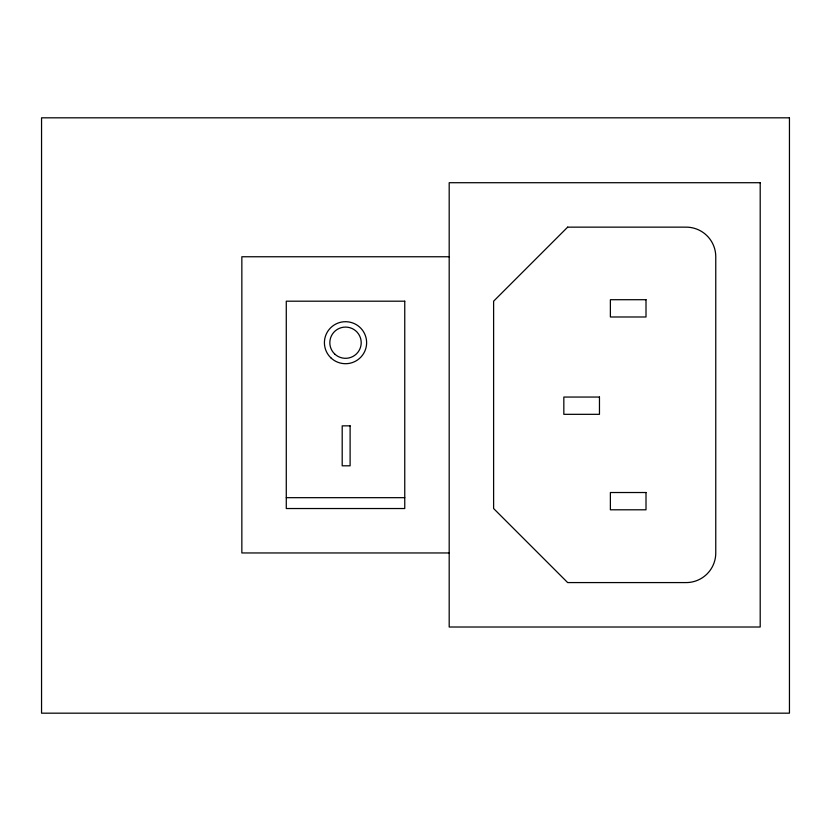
<?xml version="1.0" encoding="UTF-8"?>
<svg xmlns="http://www.w3.org/2000/svg" width="831" height="831" viewBox="0 0 831 831"><rect width="100%" height="100%" fill="white"/><g stroke="black" fill="none" stroke-linecap="round" stroke-linejoin="round"><path stroke-width="1.25" d="M449.187 256.758L241.852 256.758L241.852 552.958L449.187 552.958M286.28 497.676L404.759 497.676M567.666 227.143L493.614 301.196L493.614 508.53L567.666 582.583L686.146 582.583A29.615 29.615 0 0 0 715.761 552.958L715.761 256.758A29.615 29.615 0 0 0 686.146 227.143L567.666 227.143M789.45 117.825L41.55 117.825L41.55 713.175L789.45 713.175L789.45 117.825M760.199 182.716L449.187 182.716L449.187 627.01L760.199 627.01L760.199 182.716M646.009 299.711L610.38 299.711L610.38 316.985L646.009 316.985L646.009 299.711M404.759 301.196L286.28 301.196L286.28 508.53L404.759 508.53L404.759 301.196M599.463 397.052L563.833 397.052L563.833 414.326L599.463 414.326L599.463 397.052M350.111 425.846L342.195 425.846L342.195 465.807L350.111 465.807L350.111 425.846M646.009 492.523L610.38 492.523L610.38 509.798L646.009 509.798L646.009 492.523M330.873 357.829A21.107 21.004 0 0 0 366.004 347.753A21.107 21.004 0 0 0 339.671 322.521A21.107 21.004 0 0 0 330.873 357.829M334.633 353.944A15.685 15.612 0 0 0 360.747 346.454A15.685 15.612 0 0 0 341.177 327.694A15.685 15.612 0 0 0 334.633 353.944"/></g></svg>
